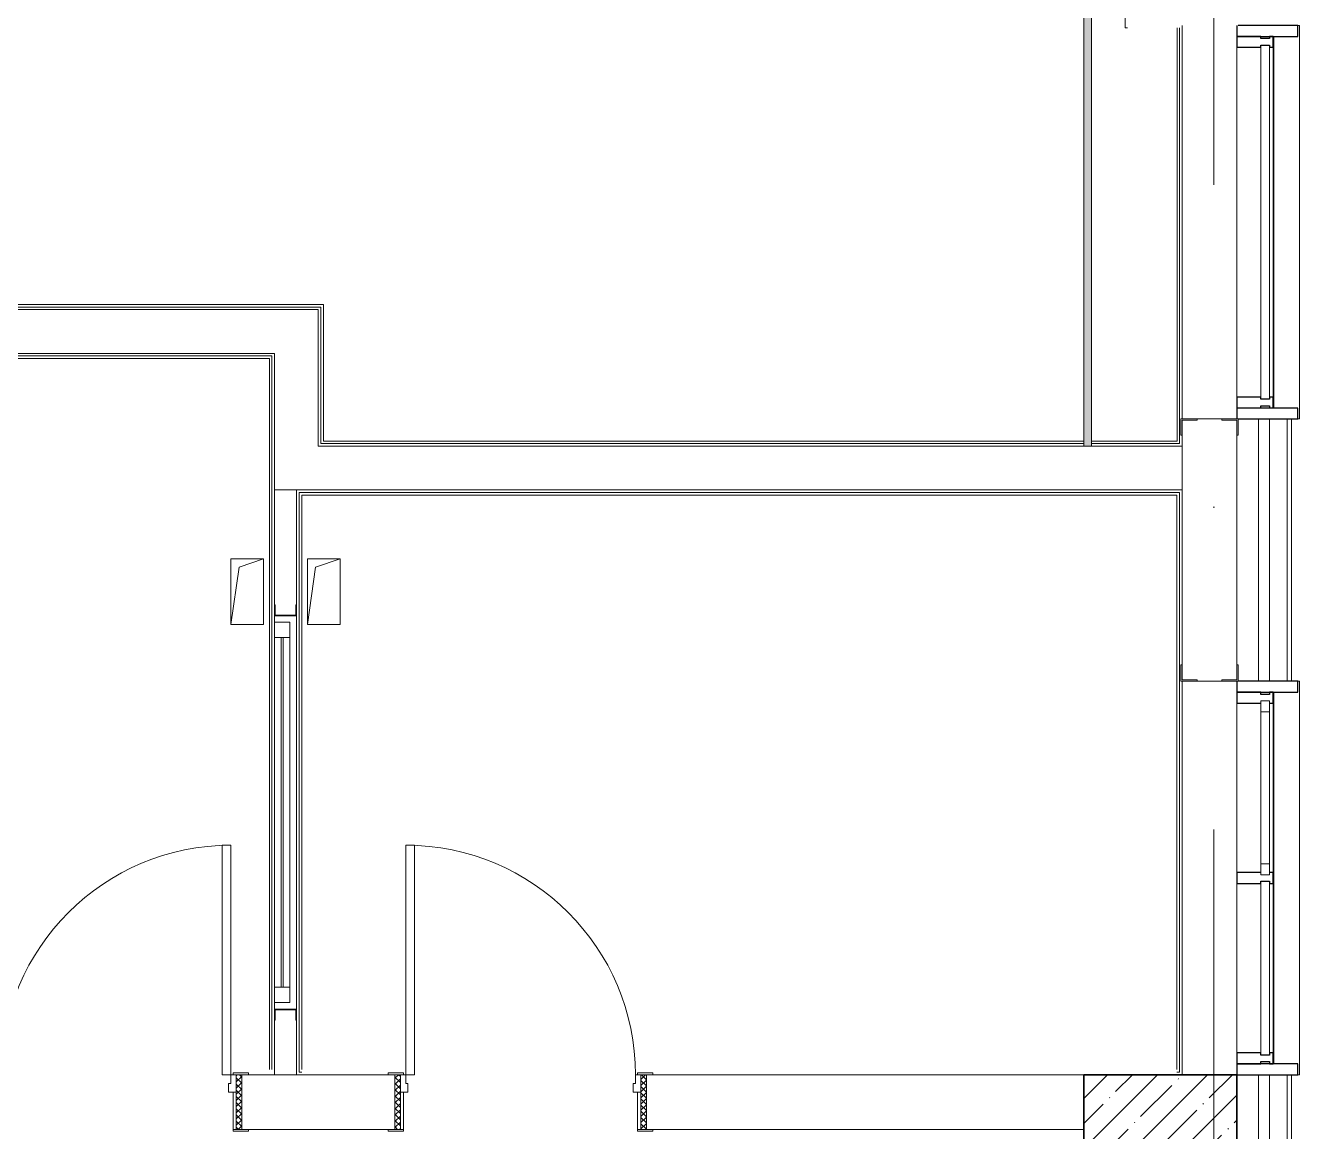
# Model space of a CAD drawing. Header units: millimetres. Extents: x 5993 to 95364, y 94667 to 143522.
# Drawn here: x 43290 to 43764.2, y 116741.4 to 117153.3 of the extents above; entities that cross this region are included whole.
import ezdxf

# ---------------------------------------------------------------- set-up
doc = ezdxf.new("R2010")
doc.units = ezdxf.units.MM
doc.linetypes.add('50_200_ШТРИХ_1Т_ш5_п1_п1_', pattern=[1400, 1000, -200, 0, -200])
doc.linetypes.add('Штрих короткий', pattern=[300, 150, -150])
for name, color, linetype, lineweight in [('0-2', 7, 'Continuous', 9), ('S-GRID-____-OTLN-1', 7, '50_200_ШТРИХ_1Т_ш5_п1_п1_', 9), ('Двери', 7, 'Continuous', 9), ('Импосты витража', 7, 'Continuous', 9), ('Импосты витража-1', 7, 'Continuous', 25), ('Каркас_Импост', 7, 'Continuous', 13), ('Каркас_Импост-1', 7, 'Continuous', 9), ('Несущие колонны', 7, 'Continuous', 9), ('Несущие колонны-1', 7, 'Continuous', 35), ('Обобщенные модели', 7, 'Continuous', 9), ('Общие ребра', 7, 'Continuous', 9), ('Окна', 7, 'Continuous', 9), ('Остекление-1', 7, 'Continuous', 9), ('Открывание-1', 7, 'Continuous', 9), ('Панель-2', 7, 'Continuous', 13), ('Перемычка-1', 7, 'Штрих короткий', 9), ('Стены', 7, 'Continuous', 9), ('Стены-1', 7, 'Continuous', 13)]:
    doc.layers.add(name, color=color, linetype=linetype, lineweight=lineweight)
doc.layers.add('Обобщенные модели-4', color=7, linetype='Continuous', lineweight=9, true_color=0x8080c0)
pattern_1 = [(135, (1726.41, 189.685), (-14.14214, -14.14214), []), (225, (1726.41, 189.685), (14.14214, -14.14214), [])]
pattern_2 = [(45, (-396.384, 189.685), (-14.1421, 14.1421), []), (135, (-396.384, 189.685), (-14.1421, -14.1421), [])]

# ---------------------------------------------------------------- blocks, each defined once
blk = doc.blocks.new('BSC_Колонна _Прямоугольная - 500х700-25976089-АИ2_01_План напольных покрытий и плинтусов 1го этажа _Часть 2_')
at = {"layer": 'Несущие колонны'}
h = blk.add_hatch(dxfattribs=at)
h.set_pattern_fill('FP_5', color=256, style=0, pattern_type=2)
h.set_pattern_definition([(315, (-34300, 25550), (114.04925, 114.04925), []), (315, (-34300, 25435.95), (114.04925, 114.04925), [201.613, -40.323, 3.353, -36.97])])
h.paths.add_polyline_path([(-250, 350), (-250, -350), (250, -350), (250, 350)], flags=0)
at = {"layer": 'Несущие колонны-1'}
for p, q in [((250, 350), (-250, 350)), ((-250, 350), (-250, -350)), ((250, -350), (250, 350)), ((-250, -350), (250, -350))]:
    blk.add_line(p, q, dxfattribs=at)
blk = doc.blocks.new('Дверь_СКБ_1Ст_Внутренняя_ШЕР - СОШ_Д-22__Дв_1150x2100h_Артистические_ кладовые_EI30-25937594-АИ2_01_План напольных покрытий и плинтусов 1го этажа _Часть 2_')
at = {"layer": 'Двери'}
h = blk.add_hatch(dxfattribs=at)
h.set_pattern_fill('FP_93', color=256, style=0, pattern_type=2)
h.set_pattern_definition(pattern_1)
h.paths.add_polyline_path([(587.5, -125), (587.5, 125), (562.5, 125), (562.5, -125)], flags=0)
at = {"layer": 'Каркас_Импост-1'}
h = blk.add_hatch(dxfattribs=at)
h.set_pattern_fill('FP_94', color=256, style=0, pattern_type=2)
h.set_pattern_definition(pattern_2)
h.paths.add_polyline_path([(-537.5, -125), (-537.5, 125), (-562.5, 125), (-562.5, -125)], flags=0)
at = {"layer": 'Каркас_Импост'}
for p, q in [((-522.5, 133), (-592.5, 133)), ((-592.5, 133), (-592.5, 125)), ((-592.5, 125), (-522.5, 125)), ((-537.5, 125), (-562.5, 125)), ((-562.5, 125), (-562.5, -125)), ((-512.5, 125), (-537.5, 125)), ((-537.5, 125), (-537.5, 45)), ((-537.5, -125), (-537.5, 125)), ((-522.5, 125), (-537.5, 125)), ((-537.5, 125), (-537.5, 124)), ((-537.5, 124), (-522.5, 124)), ((-522.5, 125), (-522.5, 133)), ((-522.5, 124), (-522.5, 125)), ((-512.5, 85), (-512.5, 125)), ((537.5, 125), (537.5, 85)), ((562.5, 125), (537.5, 125)), ((617.5, 133), (547.5, 133)), ((547.5, 133), (547.5, 125)), ((562.5, 125), (547.5, 125)), ((547.5, 125), (547.5, 124)), ((547.5, 125), (617.5, 125)), ((547.5, 124), (562.5, 124)), ((562.5, 45), (562.5, 125)), ((587.5, 125), (562.5, 125)), ((562.5, 125), (562.5, -125)), ((562.5, 124), (562.5, 125)), ((587.5, -125), (587.5, 125)), ((617.5, 125), (617.5, 133)), ((-502.5, 85), (-512.5, 85)), ((-502.5, 45), (-502.5, 85)), ((537.5, 85), (527.5, 85)), ((527.5, 85), (527.5, 45)), ((-537.5, 45), (-502.5, 45)), ((-522.5, 45), (-537.5, 45)), ((-537.5, 45), (-537.5, -125)), ((-522.5, -125), (-522.5, 45)), ((527.5, 45), (562.5, 45)), ((562.5, 45), (547.5, 45)), ((547.5, 45), (547.5, -125)), ((562.5, -125), (562.5, 45)), ((-522.5, -125), (-592.5, -125)), ((-592.5, -125), (-592.5, -133)), ((-592.5, -133), (-522.5, -133)), ((-562.5, -125), (-537.5, -125)), ((-537.5, -125), (-522.5, -125)), ((-522.5, -133), (-522.5, -125)), ((547.5, -125), (562.5, -125)), ((617.5, -125), (547.5, -125)), ((547.5, -125), (547.5, -133)), ((547.5, -133), (617.5, -133)), ((562.5, -125), (587.5, -125)), ((617.5, -133), (617.5, -125))]:
    blk.add_line(p, q, dxfattribs=at)
at = {"layer": 'Открывание-1'}
blk.add_arc((537.5, 125), 1050, 90, 180, dxfattribs=at)
at = {"layer": 'Панель-2'}
for p, q in [((537.5, 1175), (497.5, 1175)), ((497.5, 1175), (497.5, 125)), ((537.5, 125), (537.5, 1175)), ((497.5, 125), (537.5, 125))]:
    blk.add_line(p, q, dxfattribs=at)
blk = doc.blocks.new('Дверь_СКБ_1Ст_Внутренняя_ШЕР - СОШ_Д-22__Дв_1150x2100h_Артистические_ кладовые_EI30-25937751-АИ2_01_План напольных покрытий и плинтусов 1го этажа _Часть 2_')
at = {"layer": 'Двери'}
h = blk.add_hatch(dxfattribs=at)
h.set_pattern_fill('FP_93', color=256, style=0, pattern_type=2)
h.set_pattern_definition(pattern_1)
h.paths.add_polyline_path([(587.5, -125), (587.5, 125), (562.5, 125), (562.5, -125)], flags=0)
at = {"layer": 'Каркас_Импост-1'}
h = blk.add_hatch(dxfattribs=at)
h.set_pattern_fill('FP_94', color=256, style=0, pattern_type=2)
h.set_pattern_definition(pattern_2)
h.paths.add_polyline_path([(-537.5, -125), (-537.5, 125), (-562.5, 125), (-562.5, -125)], flags=0)
at = {"layer": 'Каркас_Импост'}
for p, q in [((-522.5, 133), (-592.5, 133)), ((-592.5, 133), (-592.5, 125)), ((-592.5, 125), (-522.5, 125)), ((-537.5, 125), (-562.5, 125)), ((-562.5, 125), (-562.5, -125)), ((-512.5, 125), (-537.5, 125)), ((-537.5, 125), (-537.5, 45)), ((-537.5, -125), (-537.5, 125)), ((-522.5, 125), (-537.5, 125)), ((-537.5, 125), (-537.5, 124)), ((-537.5, 124), (-522.5, 124)), ((-522.5, 125), (-522.5, 133)), ((-522.5, 124), (-522.5, 125)), ((-512.5, 85), (-512.5, 125)), ((537.5, 125), (537.5, 85)), ((562.5, 125), (537.5, 125)), ((617.5, 133), (547.5, 133)), ((547.5, 133), (547.5, 125)), ((562.5, 125), (547.5, 125)), ((547.5, 125), (547.5, 124)), ((547.5, 125), (617.5, 125)), ((547.5, 124), (562.5, 124)), ((562.5, 45), (562.5, 125)), ((587.5, 125), (562.5, 125)), ((562.5, 125), (562.5, -125)), ((562.5, 124), (562.5, 125)), ((587.5, -125), (587.5, 125)), ((617.5, 125), (617.5, 133)), ((-502.5, 85), (-512.5, 85)), ((-502.5, 45), (-502.5, 85)), ((537.5, 85), (527.5, 85)), ((527.5, 85), (527.5, 45)), ((-537.5, 45), (-502.5, 45)), ((-522.5, 45), (-537.5, 45)), ((-537.5, 45), (-537.5, -125)), ((-522.5, -125), (-522.5, 45)), ((527.5, 45), (562.5, 45)), ((562.5, 45), (547.5, 45)), ((547.5, 45), (547.5, -125)), ((562.5, -125), (562.5, 45)), ((-522.5, -125), (-592.5, -125)), ((-592.5, -125), (-592.5, -133)), ((-592.5, -133), (-522.5, -133)), ((-562.5, -125), (-537.5, -125)), ((-537.5, -125), (-522.5, -125)), ((-522.5, -133), (-522.5, -125)), ((547.5, -125), (562.5, -125)), ((617.5, -125), (547.5, -125)), ((547.5, -125), (547.5, -133)), ((547.5, -133), (617.5, -133)), ((562.5, -125), (587.5, -125)), ((617.5, -133), (617.5, -125))]:
    blk.add_line(p, q, dxfattribs=at)
at = {"layer": 'Открывание-1'}
blk.add_arc((-512.5, 125), 1050, 360, 90, dxfattribs=at)
at = {"layer": 'Панель-2'}
for p, q in [((-512.5, 1175), (-512.5, 125)), ((-472.5, 1175), (-512.5, 1175)), ((-472.5, 125), (-472.5, 1175)), ((-512.5, 125), (-472.5, 125))]:
    blk.add_line(p, q, dxfattribs=at)
blk = doc.blocks.new('Проем_Дверь_Прямоугольный - 1800х2700h_оконные проемы-25805030-АИ2_01_План напольных покрытий и плинтусов 1го этажа _Часть 2_')
at = {"layer": 'Перемычка-1'}
for p, q in [((900, 125), (-900, 125)), ((900, -125), (-900, -125))]:
    blk.add_line(p, q, dxfattribs=at)
blk = doc.blocks.new('PNS_Панель прямоугольная2 - Нр_Стекло - 40мм-26243474-АИ2_01_План напольных покрытий и плинтусов 1го этажа _Часть 2_')
at = {"layer": 'Каркас_Импост'}
for p, q in [((-397.5, 0), (-397.5, 40)), ((-397.5, 40), (-347.5, 40)), ((-347.5, 40), (-347.5, 0)), ((397.5, 40), (347.5, 40)), ((347.5, 40), (347.5, 0)), ((397.5, 0), (397.5, 40)), ((-347.5, 0), (-397.5, 0)), ((347.5, 0), (397.5, 0))]:
    blk.add_line(p, q, dxfattribs=at)
at = {"layer": 'Каркас_Импост-1'}
for p, q in [((-347.5, 40), (347.5, 40)), ((-347.5, 0), (347.5, 0))]:
    blk.add_line(p, q, dxfattribs=at)
blk = doc.blocks.new('Прямоугольный импост - Импост структурный с накладкой - 150мм-25647633-АИ2_01_План напольных покрытий и плинтусов 1го этажа _Часть 2_')
at = {"layer": 'Импосты витража-1'}
for p, q in [((-25, 0), (-25, 17)), ((-25, 17), (25, 17)), ((-15, 0), (-25, 0)), ((-15, -40), (-15, 0)), ((25, 17), (25, 0)), ((-25, -150), (-25, -40)), ((-25, -40), (-15, -40)), ((25, -40), (25, -150)), ((25, -150), (-25, -150))]:
    blk.add_line(p, q, dxfattribs=at)
blk = doc.blocks.new('Прямоугольный импост - Импост структурный с накладкой - 150мм-25647642-АИ2_01_План напольных покрытий и плинтусов 1го этажа _Часть 2_')
at = {"layer": 'Импосты витража'}
for p, q in [((93625, -100), (94400, -100)), ((93625, -267), (94400, -267))]:
    blk.add_line(p, q, dxfattribs=at)
blk = doc.blocks.new('Прямоугольный импост - Импост структурный с накладкой - 150мм-V143-АИ2_01_План напольных покрытий и плинтусов 1го этажа _Часть 2_')
at = {"layer": 'Импосты витража-1'}
for p, q in [((-25, 0), (-25, 17)), ((-25, 17), (25, 17)), ((25, 0), (15, 0)), ((15, 0), (15, -40)), ((25, 17), (25, 0)), ((-25, -150), (-25, -40)), ((15, -40), (25, -40)), ((25, -40), (25, -150)), ((25, -150), (-25, -150))]:
    blk.add_line(p, q, dxfattribs=at)
blk = doc.blocks.new('PNS_Панель прямоугольная1 - Нр_Стекло - 40мм-25259299-АИ2_01_План напольных покрытий и плинтусов 1го этажа _Часть 2_')
at = {"layer": 'Остекление-1'}
for p, q in [((-387.5, 40), (387.5, 40)), ((-397.5, 0), (397.5, 0)), ((387.5, 0), (-387.5, 0))]:
    blk.add_line(p, q, dxfattribs=at)
blk = doc.blocks.new('Прямоугольный импост - Импост структурный с накладкой - 150мм-25647644-АИ2_01_План напольных покрытий и плинтусов 1го этажа _Часть 2_')
at = {"layer": 'Импосты витража-1'}
for p, q in [((-25, 0), (-25, 17)), ((-25, 17), (25, 17)), ((-15, 0), (-25, 0)), ((-15, -40), (-15, 0)), ((25, 0), (15, 0)), ((15, 0), (15, -40)), ((25, 17), (25, 0)), ((-25, -150), (-25, -40)), ((-25, -40), (-15, -40)), ((15, -40), (25, -40)), ((25, -40), (25, -150)), ((25, -150), (-25, -150))]:
    blk.add_line(p, q, dxfattribs=at)
blk = doc.blocks.new('Прямоугольный импост - Откос НВФ_50х280 мм-25993834-АИ2_01_План напольных покрытий и плинтусов 1го этажа _Часть 2_')
at = {"layer": 'Импосты витража-1'}
for p, q in [((-50, 130), (0, 130)), ((-50, -150), (-50, 130)), ((0, 130), (0, -144)), ((0, -150), (-50, -150))]:
    blk.add_line(p, q, dxfattribs=at)
blk = doc.blocks.new('Прямоугольный импост - Откос НВФ_50х280 мм-V153-АИ2_01_План напольных покрытий и плинтусов 1го этажа _Часть 2_')
at = {"layer": 'Импосты витража-1'}
for p, q in [((0, 130), (-50, 130)), ((-50, 130), (-50, -150)), ((0, -150), (0, 130)), ((-50, -150), (0, -150))]:
    blk.add_line(p, q, dxfattribs=at)
blk = doc.blocks.new('PNS_Панель прямоугольная1 - Нр_Стекло - 40мм-25293744-АИ2_01_План напольных покрытий и плинтусов 1го этажа _Часть 2_')
at = {"layer": 'Остекление-1'}
for p, q in [((-800, 40), (800, 40)), ((-810, 0), (810, 0)), ((800, 0), (-800, 0))]:
    blk.add_line(p, q, dxfattribs=at)
blk = doc.blocks.new('Прямоугольный импост - Импост структурный с накладкой - 150мм-25651488-АИ2_01_План напольных покрытий и плинтусов 1го этажа _Часть 2_')
at = {"layer": 'Импосты витража'}
for p, q in [((23450, -100), (25050, -100)), ((23450, -267), (25050, -267))]:
    blk.add_line(p, q, dxfattribs=at)
blk = doc.blocks.new('Прямоугольный импост - Импост структурный с накладкой - 150мм-25651501-АИ2_01_План напольных покрытий и плинтусов 1го этажа _Часть 2_')
at = {"layer": 'Импосты витража-1'}
for p, q in [((-25, 0), (-25, 17)), ((-25, 17), (25, 17)), ((-15, 0), (-25, 0)), ((-15, -40), (-15, 0)), ((25, 0), (15, 0)), ((15, 0), (15, -40)), ((25, 17), (25, 0)), ((-25, -150), (-25, -40)), ((-25, -40), (-15, -40)), ((15, -40), (25, -40)), ((25, -40), (25, -150)), ((25, -150), (-25, -150))]:
    blk.add_line(p, q, dxfattribs=at)
blk = doc.blocks.new('Прямоугольный импост - Откос НВФ_50х280 мм-25995271-АИ2_01_План напольных покрытий и плинтусов 1го этажа _Часть 2_')
at = {"layer": 'Импосты витража-1'}
for p, q in [((-50, 130), (0, 130)), ((-50, -150), (-50, 130)), ((0, 130), (0, -144)), ((0, -150), (-50, -150))]:
    blk.add_line(p, q, dxfattribs=at)
blk = doc.blocks.new('Прямоугольный импост - Откос НВФ_50х280 мм-25995273-АИ2_01_План напольных покрытий и плинтусов 1го этажа _Часть 2_')
at = {"layer": 'Импосты витража-1'}
for p, q in [((0, 130), (-50, 130)), ((-50, 130), (-50, -150)), ((0, -144), (0, 130)), ((-50, -150), (0, -150))]:
    blk.add_line(p, q, dxfattribs=at)
blk = doc.blocks.new('120_Окно_СКБ_1Ст - 120_Окно_СКБ_1Ст_ артистические 1800x800-27877931-АИ2_01_План напольных покрытий и плинтусов 1го этажа _Часть 2_')
at = {"layer": 'Каркас_Импост'}
for p, q in [((-870, -20), (-870, 50)), ((-870, 50), (-800, 50)), ((-800, 50), (-800, -20)), ((800, -20), (800, 50)), ((800, 50), (870, 50)), ((870, 50), (870, -20)), ((-800, -20), (-870, -20)), ((870, -20), (800, -20))]:
    blk.add_line(p, q, dxfattribs=at)
at = {"layer": 'Каркас_Импост-1'}
for p, q in [((870, 50), (-870, 50)), ((-870, -20), (870, -20))]:
    blk.add_line(p, q, dxfattribs=at)
at = {"layer": 'Остекление-1'}
for p, q in [((800, 20), (-800, 20)), ((800, 10), (-800, 10))]:
    blk.add_line(p, q, dxfattribs=at)
blk = doc.blocks.new('Фахверк_СКБ_Уголок - 250_2700-27497298-АИ2_01_План напольных покрытий и плинтусов 1го этажа _Часть 2_')
at = {"layer": 'Обобщенные модели'}
for p, q in [((200, 181), (125, 181)), ((125, 181), (125, 106)), ((131, 106), (131, 175)), ((131, 175), (200, 175)), ((200, 175), (200, 181)), ((125, 106), (131, 106)), ((131, -6), (125, -6)), ((125, -6), (125, -81)), ((131, -75), (131, -6)), ((125, -81), (200, -81)), ((200, -75), (131, -75)), ((200, -81), (200, -75))]:
    blk.add_line(p, q, dxfattribs=at)
blk = doc.blocks.new('154_Фахверк_СКБ_Швеллер - Тип_100_4010-27736299-АИ2_01_План напольных покрытий и плинтусов 1го этажа _Часть 2_')
at = {"layer": 'Обобщенные модели'}
for p, q in [((175, 50), (125, 50)), ((125, 50), (125, -50)), ((128, 47), (175, 47)), ((128, -47), (128, 47)), ((175, 47), (175, 50)), ((125, -50), (175, -50)), ((175, -47), (128, -47)), ((175, -50), (175, -47))]:
    blk.add_line(p, q, dxfattribs=at)
blk = doc.blocks.new('AR_Отверстие прямоугольное _в плите_ - AR_Отверстие прямоугольное _в плите_-30459943-АИ2_01_План напольных покрытий и плинтусов 1го этажа _Часть 2_')
at = {"layer": 'Обобщенные модели'}
for p, q in [((75, 150), (-75, 150)), ((-75, 150), (-75, -150)), ((-37.5, 112.5), (75, 150)), ((75, -150), (75, 150)), ((-75, -150), (-37.5, 112.5)), ((-75, -150), (75, -150))]:
    blk.add_line(p, q, dxfattribs=at)
blk = doc.blocks.new('Отлив_СКБ - Отлив витража_120_НВФ-31885687-АИ2_01_План напольных покрытий и плинтусов 1го этажа _Часть 2_')
at = {"layer": 'Окна'}
for p, q in [((1750, -2), (50, -2)), ((0, -120), (0, -113)), ((1800, -113), (1800, -120)), ((0, -120), (1800, -120))]:
    blk.add_line(p, q, dxfattribs=at)

msp = doc.modelspace()

# ---------------------------------------------------------------- hatches: boundary and pattern name
at = {"layer": 'Обобщенные модели-4'}
msp.add_hatch(color=256, dxfattribs=at).paths.add_polyline_path([(43686.69, 116996.6), (43686.69, 117210.26), (43683.84, 117210.26), (43683.84, 116996.6)], flags=0)

# ---------------------------------------------------------------- linework, layer by layer
at = {"layer": 'S-GRID-____-OTLN-1', "color": 251, "ltscale": 0.6, "true_color": 0x636466}
msp.add_line((43732.23, 113733.6), (43732.23, 118157.62), dxfattribs=at)
at = {"layer": 'Обобщенные модели'}
for p, q in [((43683.84, 117210.26), (43683.84, 116996.6)), ((43686.69, 116996.6), (43686.69, 117210.26))]:
    msp.add_line(p, q, dxfattribs=at)
at = {"layer": 'Общие ребра'}
for p, q in [((43748.95, 116909.1), (43748.95, 117006.77)), ((43753.02, 116909.1), (43753.02, 117006.77)), ((43759.53, 117006.77), (43759.53, 116909.1)), ((43759.53, 116909.1), (43759.53, 117006.77)), ((43740.81, 116915.2), (43740.81, 117000.67)), ((43740.81, 117000.67), (43740.81, 116915.2)), ((43720.46, 116980.32), (43720.46, 116996.6)), ((43382.67, 116762.59), (43390.81, 116762.59)), ((43748.95, 116664.91), (43748.95, 116762.59)), ((43753.02, 116664.91), (43753.02, 116762.59)), ((43759.53, 116762.59), (43759.53, 116664.91)), ((43759.53, 116664.91), (43759.53, 116762.59))]:
    msp.add_line(p, q, dxfattribs=at)
at = {"layer": 'Стены'}
for p, q in [((43699.22, 117152.39), (43699.22, 117208.39)), ((43699.22, 117152.39), (43700.12, 117152.39)), ((43718.59, 116998.47), (43718.59, 117152.39)), ((43719.49, 117152.39), (43719.49, 116997.58)), ((43720.46, 117006.77), (43720.46, 117153.29)), ((43399.93, 117048.45), (42622.6, 117048.45)), ((42623.5, 117049.34), (43400.82, 117049.34)), ((43399.93, 116997.58), (43399.93, 117048.45)), ((43400.82, 117049.34), (43400.82, 116998.47)), ((43021.44, 117030.22), (43381.7, 117030.22)), ((43380.72, 117029.24), (43022.42, 117029.24)), ((43380.72, 116764.54), (43380.72, 117029.24)), ((43381.7, 117030.22), (43381.7, 116764.54)), ((43683.84, 116997.58), (43399.93, 116997.58)), ((43400.82, 116998.47), (43683.84, 116998.47)), ((43686.69, 116998.47), (43718.59, 116998.47)), ((43719.49, 116997.58), (43686.69, 116997.58)), ((43391.79, 116763.56), (43391.79, 116979.34)), ((43391.79, 116979.34), (43719.49, 116979.34)), ((43392.77, 116978.37), (43392.77, 116764.54)), ((43718.51, 116978.37), (43392.77, 116978.37)), ((43718.51, 116764.54), (43718.51, 116978.37)), ((43719.49, 116979.34), (43719.49, 116763.56)), ((43720.46, 116762.59), (43720.46, 116909.1)), ((43391.79, 116763.56), (43392.77, 116763.56)), ((43718.51, 116763.56), (43719.49, 116763.56))]:
    msp.add_line(p, q, dxfattribs=at)
at = {"layer": 'Стены-1'}
for p, q in [((43398.95, 117047.47), (43008.25, 117047.47)), ((43398.95, 117031.19), (43398.95, 117047.47)), ((43008.25, 117031.19), (43382.67, 117031.19)), ((43382.67, 117031.19), (43382.67, 116980.32)), ((43398.95, 116996.6), (43398.95, 117031.19)), ((43735.2, 117006.77), (43726.08, 117006.77)), ((43759.53, 117006.77), (43741.3, 117006.77)), ((43761.16, 117006.77), (43759.53, 117006.77)), ((43761.16, 116909.1), (43761.16, 117006.77)), ((43720.46, 117000.67), (43720.46, 116996.6)), ((43720.46, 116996.6), (43398.95, 116996.6)), ((43390.81, 116980.32), (43382.67, 116980.32)), ((43382.67, 116980.32), (43382.67, 116937.59)), ((43382.67, 116980.32), (43398.95, 116980.32)), ((43390.81, 116937.59), (43390.81, 116980.32)), ((43398.95, 116980.32), (43720.46, 116980.32)), ((43720.46, 116980.32), (43720.46, 116915.2)), ((43382.67, 116933.52), (43382.67, 116931.08)), ((43390.81, 116787.01), (43390.81, 116933.52)), ((43726.08, 116909.1), (43735.2, 116909.1)), ((43741.3, 116909.1), (43759.53, 116909.1)), ((43759.53, 116909.1), (43761.16, 116909.1)), ((43382.67, 116789.45), (43382.67, 116787.01)), ((43382.67, 116782.94), (43382.67, 116762.59)), ((43390.81, 116762.59), (43390.81, 116782.94)), ((43382.67, 116762.59), (43372.91, 116762.59)), ((43425, 116762.59), (43390.81, 116762.59)), ((43683.84, 116762.59), (43523.49, 116762.59)), ((43759.53, 116762.59), (43740.81, 116762.59)), ((43761.16, 116762.59), (43759.53, 116762.59)), ((43761.16, 116664.91), (43761.16, 116762.59)), ((43372.91, 116742.24), (43425, 116742.24)), ((43523.49, 116742.24), (43683.84, 116742.24))]:
    msp.add_line(p, q, dxfattribs=at)

# ---------------------------------------------------------------- block references
at = {"layer": '0-2', "xscale": 0.08139549610658335, "yscale": 0.08139549610658335, "zscale": 0.08139549610658335}
for name, p, rotation in [('Проем_Дверь_Прямоугольный - 1800х2700h_оконные проемы-25805030-АИ2_01_План напольных покрытий и плинтусов 1го этажа _Часть 2_', (43730.64, 117080.03), 269.9999999999999), ('Отлив_СКБ - Отлив витража_120_НВФ-31885687-АИ2_01_План напольных покрытий и плинтусов 1го этажа _Часть 2_', (43754.41, 117006.77), 90), ('Прямоугольный импост - Импост структурный с накладкой - 150мм-25651488-АИ2_01_План напольных покрытий и плинтусов 1го этажа _Часть 2_', (43732.67, 115106.19), 89.99999999999986), ('PNS_Панель прямоугольная1 - Нр_Стекло - 40мм-25293744-АИ2_01_План напольных покрытий и плинтусов 1го этажа _Часть 2_', (43753.02, 117080.03), 89.99999999999899), ('Прямоугольный импост - Откос НВФ_50х280 мм-25995273-АИ2_01_План напольных покрытий и плинтусов 1го этажа _Часть 2_', (43753.02, 117006.77), 269.999999999999), ('Фахверк_СКБ_Уголок - 250_2700-27497298-АИ2_01_План напольных покрытий и плинтусов 1го этажа _Часть 2_', (43726.57, 117016.95), 269.9999999999999), ('154_Фахверк_СКБ_Швеллер - Тип_100_4010-27736299-АИ2_01_План напольных покрытий и плинтусов 1го этажа _Часть 2_', (43386.74, 116923.34), 89.9999999999999), ('120_Окно_СКБ_1Ст - 120_Окно_СКБ_1Ст_ артистические 1800x800-27877931-АИ2_01_План напольных покрытий и плинтусов 1го этажа _Часть 2_', (43386.74, 116860.26), 89.9999999999999), ('Фахверк_СКБ_Уголок - 250_2700-27497298-АИ2_01_План напольных покрытий и плинтусов 1го этажа _Часть 2_', (43734.71, 116898.93), 89.99999999999991), ('Проем_Дверь_Прямоугольный - 1800х2700h_оконные проемы-25805030-АИ2_01_План напольных покрытий и плинтусов 1го этажа _Часть 2_', (43730.64, 116835.84), 269.9999999999999), ('Отлив_СКБ - Отлив витража_120_НВФ-31885687-АИ2_01_План напольных покрытий и плинтусов 1го этажа _Часть 2_', (43754.41, 116762.59), 90), ('Прямоугольный импост - Импост структурный с накладкой - 150мм-25647642-АИ2_01_План напольных покрытий и плинтусов 1го этажа _Часть 2_', (43732.67, 109217.23), 89.99999999999999), ('PNS_Панель прямоугольная2 - Нр_Стекло - 40мм-26243474-АИ2_01_План напольных покрытий и плинтусов 1го этажа _Часть 2_', (43753.02, 116869.42), 89.99999999999753), ('PNS_Панель прямоугольная1 - Нр_Стекло - 40мм-25259299-АИ2_01_План напольных покрытий и плинтусов 1го этажа _Часть 2_', (43753.02, 116802.27), 89.99999999999753), ('Прямоугольный импост - Импост структурный с накладкой - 150мм-25647642-АИ2_01_План напольных покрытий и плинтусов 1го этажа _Часть 2_', (43732.67, 109150.07), 89.99999999999999), ('154_Фахверк_СКБ_Швеллер - Тип_100_4010-27736299-АИ2_01_План напольных покрытий и плинтусов 1го этажа _Часть 2_', (43386.74, 116797.18), 269.9999999999999), ('Прямоугольный импост - Откос НВФ_50х280 мм-V153-АИ2_01_План напольных покрытий и плинтусов 1го этажа _Часть 2_', (43753.02, 116762.59), 269.9999999999975), ('BSC_Колонна _Прямоугольная - 500х700-25976089-АИ2_01_План напольных покрытий и плинтусов 1го этажа _Часть 2_', (43712.33, 116742.24), 89.9999999999999)]:
    msp.add_blockref(name, p, dxfattribs=dict(at, rotation=rotation))
at = {"layer": '0-2', "extrusion": (0, 0, -1), "xscale": 0.08139549610658335, "yscale": 0.08139549610658335, "zscale": 0.08139549610658335}
for name, p, rotation in [('Прямоугольный импост - Откос НВФ_50х280 мм-25995271-АИ2_01_План напольных покрытий и плинтусов 1го этажа _Часть 2_', (-43753.02, 117153.29), 90.00000000000101), ('Прямоугольный импост - Импост структурный с накладкой - 150мм-25651501-АИ2_01_План напольных покрытий и плинтусов 1го этажа _Часть 2_', (-43753.02, 117147.18), 90.00000000000101), ('Прямоугольный импост - Импост структурный с накладкой - 150мм-25651501-АИ2_01_План напольных покрытий и плинтусов 1го этажа _Часть 2_', (-43753.02, 117012.88), 90.00000000000101), ('Прямоугольный импост - Откос НВФ_50х280 мм-25993834-АИ2_01_План напольных покрытий и плинтусов 1го этажа _Часть 2_', (-43753.02, 116909.1), 90.00000000000249), ('Прямоугольный импост - Импост структурный с накладкой - 150мм-V143-АИ2_01_План напольных покрытий и плинтусов 1го этажа _Часть 2_', (-43753.02, 116902.99), 90.00000000000249), ('Прямоугольный импост - Импост структурный с накладкой - 150мм-25647633-АИ2_01_План напольных покрытий и плинтусов 1го этажа _Часть 2_', (-43753.02, 116835.84), 90.00000000000249), ('Прямоугольный импост - Импост структурный с накладкой - 150мм-25647644-АИ2_01_План напольных покрытий и плинтусов 1го этажа _Часть 2_', (-43753.02, 116768.69), 90.00000000000249)]:
    msp.add_blockref(name, p, dxfattribs=dict(at, rotation=rotation))
at = {"layer": '0-2', "xscale": 0.08139549610658335, "yscale": 0.08139549610658335, "zscale": 0.08139549610658335}
for name, p in [('AR_Отверстие прямоугольное _в плите_ - AR_Отверстие прямоугольное _в плите_-30459943-АИ2_01_План напольных покрытий и плинтусов 1го этажа _Часть 2_', (43372.5, 116942.47)), ('AR_Отверстие прямоугольное _в плите_ - AR_Отверстие прямоугольное _в плите_-30459943-АИ2_01_План напольных покрытий и плинтусов 1го этажа _Часть 2_', (43400.99, 116942.47)), ('Дверь_СКБ_1Ст_Внутренняя_ШЕР - СОШ_Д-22__Дв_1150x2100h_Артистические_ кладовые_EI30-25937594-АИ2_01_План напольных покрытий и плинтусов 1го этажа _Часть 2_', (43322.64, 116752.41)), ('Дверь_СКБ_1Ст_Внутренняя_ШЕР - СОШ_Д-22__Дв_1150x2100h_Артистические_ кладовые_EI30-25937751-АИ2_01_План напольных покрытий и плинтусов 1го этажа _Часть 2_', (43473.23, 116752.41))]:
    msp.add_blockref(name, p, dxfattribs=at)

doc.saveas('drawing.dxf')
